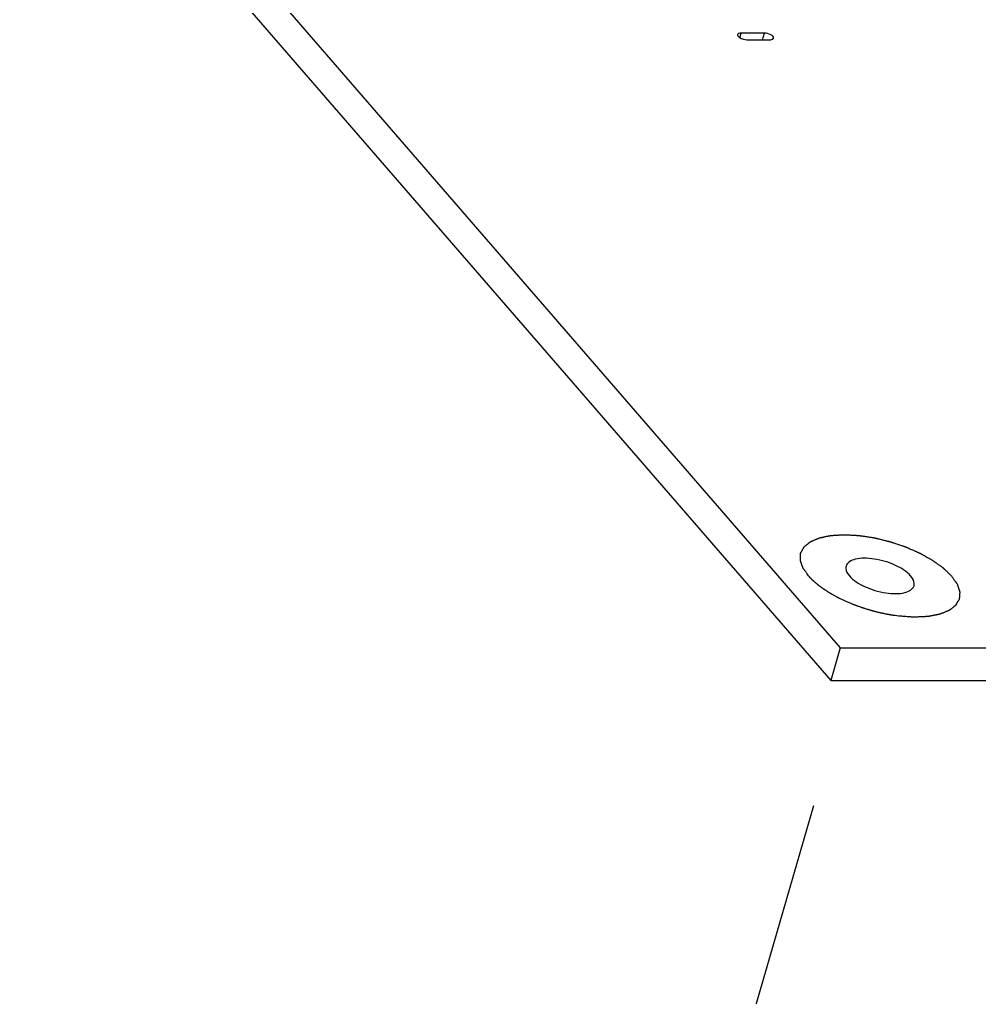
# Model space of a CAD drawing. Header units: millimetres. Extents: x -1 to 407, y -1 to 283.
# Drawn here: x 181.11 to 191.29, y 177.99 to 188.36 of the extents above; entities that cross this region are included whole.
import ezdxf

# ---------------------------------------------------------------- set-up
doc = ezdxf.new("R2010")
doc.units = ezdxf.units.MM
doc.header["$LTSCALE"] = 23.1
doc.linetypes.add('DASHED', pattern=[0.2, 0.1, -0.1])
doc.layers.get('0').update_dxf_attribs({"linetype": 'CONTINUOUS'})
doc.layers.add('001-PCB', color=7, linetype='CONTINUOUS')

msp = doc.modelspace()

# ---------------------------------------------------------------- linework, layer by layer
at = {"color": 4, "linetype": 'DASHED'}
msp.add_line((181.204, 151.173), (189.915, 181.35), dxfattribs=at)
at = {"layer": '001-PCB', "color": 7, "linetype": 'Continuous'}
for p, q in [((174.723, 199.121), (189.813, 181.696)), ((177.497, 195.456), (189.713, 181.35)), ((188.749, 188.166), (188.763, 188.214)), ((189.01, 188.214), (188.763, 188.214)), ((188.99, 188.144), (189.01, 188.214)), ((188.824, 188.144), (189.071, 188.144)), ((189.813, 181.696), (189.713, 181.35)), ((189.813, 181.696), (226.619, 181.696)), ((189.713, 181.35), (226.519, 181.35))]:
    msp.add_line(p, q, dxfattribs=at)
for points, knots in [([(188.726, 188.198), (188.723, 188.188), (188.748, 188.161), (188.772, 188.153), (188.789, 188.148)], [0, 0, 0, 0, 0.371433, 1, 1, 1, 1]), ([(188.763, 188.214), (188.759, 188.214), (188.745, 188.213), (188.729, 188.207), (188.726, 188.198)], [0, 0, 0, 0, 0.335721, 1, 1, 1, 1]), ([(189.108, 188.159), (189.112, 188.174), (189.068, 188.206), (189.034, 188.214), (189.01, 188.214)], [0, 0, 0, 0, 0.38858, 1, 1, 1, 1]), ([(189.071, 188.144), (189.075, 188.144), (189.088, 188.144), (189.105, 188.15), (189.108, 188.159)], [0, 0, 0, 0, 0.335721, 1, 1, 1, 1]), ([(190.56, 182.459), (190.517, 182.508), (190.39, 182.584), (190.217, 182.637), (190.07, 182.649), (189.966, 182.641), (189.886, 182.602), (189.875, 182.563)], [0, 0, 0, 0, 0.259281, 0.570929, 0.715976, 0.838698, 1, 1, 1, 1]), ([(189.875, 182.563), (189.873, 182.555), (189.869, 182.517), (189.891, 182.481), (189.911, 182.459)], [0, 0, 0, 0, 0.213794, 1, 1, 1, 1]), ([(189.911, 182.459), (189.953, 182.409), (190.081, 182.333), (190.254, 182.28), (190.401, 182.269), (190.505, 182.276), (190.584, 182.315), (190.596, 182.354)], [0, 0, 0, 0, 0.259281, 0.570929, 0.715976, 0.838698, 1, 1, 1, 1]), ([(190.596, 182.354), (190.598, 182.362), (190.602, 182.4), (190.58, 182.436), (190.56, 182.459)], [0, 0, 0, 0, 0.213794, 1, 1, 1, 1])]:
    msp.add_open_spline(points, degree=3, knots=knots, dxfattribs=at)
msp.add_open_spline([(188.789, 188.148), (188.801, 188.145), (188.812, 188.144), (188.824, 188.144)], degree=3, dxfattribs=at)
at = {"layer": '001-PCB', "color": 4, "linetype": 'Continuous'}
for points, knots in [([(189.478, 182.459), (189.473, 182.466), (189.465, 182.476), (189.455, 182.49), (189.448, 182.501), (189.442, 182.51), (189.437, 182.517), (189.433, 182.522), (189.43, 182.528), (189.426, 182.532), (189.424, 182.536), (189.422, 182.538), (189.421, 182.54), (189.42, 182.541), (189.42, 182.542), (189.419, 182.543), (189.419, 182.543), (189.418, 182.544), (189.418, 182.544), (189.418, 182.544), (189.418, 182.545), (189.418, 182.546), (189.417, 182.547), (189.417, 182.549), (189.416, 182.551), (189.415, 182.555), (189.413, 182.559), (189.411, 182.564), (189.41, 182.569), (189.407, 182.576), (189.404, 182.584), (189.402, 182.593), (189.399, 182.6), (189.397, 182.605), (189.396, 182.61), (189.394, 182.614), (189.393, 182.618), (189.392, 182.62), (189.392, 182.621), (189.391, 182.623), (189.391, 182.624), (189.391, 182.625), (189.391, 182.625), (189.39, 182.625), (189.39, 182.626), (189.39, 182.626), (189.39, 182.627), (189.391, 182.628), (189.391, 182.629), (189.391, 182.63), (189.391, 182.632), (189.391, 182.635), (189.391, 182.639), (189.391, 182.644), (189.392, 182.649), (189.392, 182.655), (189.392, 182.663), (189.393, 182.671), (189.393, 182.677), (189.394, 182.682), (189.394, 182.687), (189.394, 182.69), (189.394, 182.694), (189.394, 182.696), (189.394, 182.697), (189.394, 182.698), (189.394, 182.699), (189.395, 182.7), (189.395, 182.7), (189.395, 182.701), (189.395, 182.701), (189.395, 182.701), (189.395, 182.702), (189.396, 182.703), (189.396, 182.704), (189.397, 182.705), (189.398, 182.707), (189.4, 182.71), (189.402, 182.713), (189.404, 182.717), (189.406, 182.722), (189.409, 182.727), (189.413, 182.734), (189.417, 182.741), (189.42, 182.747), (189.422, 182.751), (189.425, 182.755), (189.427, 182.759), (189.428, 182.762), (189.429, 182.763), (189.43, 182.765), (189.43, 182.766), (189.431, 182.767), (189.431, 182.767), (189.432, 182.768), (189.432, 182.768), (189.432, 182.768), (189.432, 182.768), (189.433, 182.769), (189.434, 182.77), (189.435, 182.77), (189.436, 182.772), (189.438, 182.773), (189.441, 182.775), (189.444, 182.778), (189.448, 182.781), (189.453, 182.785), (189.458, 182.789), (189.465, 182.795), (189.472, 182.801), (189.478, 182.805), (189.482, 182.809), (189.486, 182.812), (189.49, 182.815), (189.493, 182.817), (189.494, 182.818), (189.496, 182.82), (189.497, 182.82), (189.498, 182.821), (189.498, 182.822), (189.499, 182.822), (189.499, 182.822), (189.499, 182.822), (189.5, 182.822), (189.501, 182.823), (189.502, 182.823), (189.503, 182.824), (189.505, 182.825), (189.508, 182.826), (189.512, 182.828), (189.517, 182.83), (189.523, 182.832), (189.529, 182.835), (189.537, 182.838), (189.547, 182.842), (189.557, 182.846), (189.565, 182.85), (189.571, 182.852), (189.577, 182.855), (189.581, 182.857), (189.585, 182.859), (189.588, 182.86), (189.59, 182.861), (189.591, 182.861), (189.593, 182.862), (189.594, 182.862), (189.594, 182.862), (189.594, 182.862), (189.595, 182.863), (189.595, 182.863), (189.597, 182.863), (189.598, 182.863), (189.6, 182.864), (189.603, 182.864), (189.606, 182.865), (189.611, 182.866), (189.617, 182.867), (189.624, 182.869), (189.632, 182.87), (189.642, 182.872), (189.654, 182.875), (189.667, 182.878), (189.677, 182.88), (189.684, 182.881), (189.692, 182.883), (189.698, 182.884), (189.703, 182.885), (189.706, 182.886), (189.709, 182.886), (189.71, 182.887), (189.712, 182.887), (189.713, 182.887), (189.714, 182.887), (189.714, 182.887), (189.715, 182.887), (189.715, 182.887), (189.717, 182.888), (189.719, 182.888), (189.721, 182.888), (189.724, 182.888), (189.728, 182.888), (189.733, 182.889), (189.741, 182.889), (189.75, 182.89), (189.759, 182.89), (189.771, 182.891), (189.785, 182.892), (189.8, 182.893), (189.812, 182.893), (189.821, 182.894), (189.83, 182.894), (189.837, 182.895), (189.843, 182.895), (189.847, 182.895), (189.85, 182.896), (189.852, 182.896), (189.854, 182.896), (189.855, 182.896), (189.856, 182.896), (189.856, 182.896), (189.857, 182.896), (189.858, 182.896), (189.859, 182.896), (189.861, 182.896), (189.864, 182.896), (189.867, 182.895), (189.871, 182.895), (189.877, 182.895), (189.885, 182.894), (189.895, 182.894), (189.905, 182.893), (189.918, 182.893), (189.934, 182.892), (189.95, 182.891), (189.963, 182.89), (189.972, 182.89), (189.982, 182.889), (189.99, 182.889), (189.996, 182.888), (190.001, 182.888), (190.005, 182.888), (190.008, 182.888), (190.01, 182.888), (190.011, 182.888), (190.012, 182.888), (190.014, 182.887), (190.017, 182.887), (190.021, 182.886), (190.026, 182.885), (190.033, 182.884), (190.041, 182.883), (190.052, 182.882), (190.062, 182.88), (190.075, 182.878), (190.092, 182.875), (190.113, 182.872), (190.13, 182.87), (190.143, 182.868), (190.152, 182.866), (190.159, 182.865), (190.164, 182.865), (190.168, 182.864), (190.171, 182.863), (190.173, 182.863), (190.174, 182.863), (190.175, 182.863), (190.177, 182.862), (190.18, 182.862), (190.184, 182.861), (190.189, 182.859), (190.196, 182.858), (190.205, 182.856), (190.219, 182.852), (190.236, 182.848), (190.257, 182.843), (190.277, 182.838), (190.294, 182.834), (190.308, 182.83), (190.317, 182.828), (190.324, 182.827), (190.329, 182.825), (190.333, 182.824), (190.336, 182.824), (190.338, 182.823), (190.339, 182.823), (190.34, 182.823), (190.342, 182.822), (190.345, 182.821), (190.349, 182.82), (190.355, 182.818), (190.361, 182.815), (190.37, 182.813), (190.384, 182.808), (190.401, 182.802), (190.421, 182.795), (190.442, 182.789), (190.459, 182.783), (190.473, 182.778), (190.481, 182.775), (190.488, 182.773), (190.493, 182.771), (190.497, 182.77), (190.5, 182.769), (190.502, 182.768), (190.503, 182.768), (190.504, 182.767), (190.506, 182.767), (190.509, 182.765), (190.513, 182.764), (190.517, 182.762), (190.524, 182.759), (190.532, 182.756), (190.544, 182.75), (190.56, 182.743), (190.579, 182.735), (190.595, 182.728), (190.607, 182.723), (190.617, 182.718), (190.626, 182.714), (190.634, 182.711), (190.64, 182.708), (190.645, 182.706), (190.649, 182.704), (190.652, 182.703), (190.653, 182.702), (190.654, 182.702), (190.655, 182.701), (190.657, 182.701), (190.659, 182.699), (190.663, 182.697), (190.667, 182.695), (190.673, 182.692), (190.68, 182.688), (190.688, 182.683), (190.697, 182.678), (190.708, 182.672), (190.722, 182.664), (190.736, 182.656), (190.747, 182.65), (190.756, 182.645), (190.764, 182.641), (190.771, 182.637), (190.777, 182.634), (190.78, 182.632), (190.783, 182.63), (190.785, 182.629), (190.787, 182.628), (190.788, 182.627), (190.789, 182.627), (190.789, 182.627), (190.79, 182.626), (190.79, 182.626), (190.791, 182.625), (190.793, 182.624), (190.795, 182.623), (190.797, 182.621), (190.8, 182.619), (190.805, 182.616), (190.811, 182.611), (190.818, 182.606), (190.825, 182.601), (190.834, 182.594), (190.846, 182.586), (190.858, 182.577), (190.868, 182.571), (190.875, 182.565), (190.882, 182.56), (190.888, 182.556), (190.893, 182.553), (190.896, 182.551), (190.898, 182.549), (190.9, 182.548), (190.901, 182.547), (190.902, 182.546), (190.903, 182.545), (190.903, 182.545), (190.904, 182.545), (190.904, 182.544), (190.905, 182.543), (190.906, 182.542), (190.908, 182.541), (190.909, 182.539), (190.912, 182.537), (190.915, 182.533), (190.92, 182.529), (190.926, 182.523), (190.931, 182.518), (190.939, 182.511), (190.948, 182.502), (190.959, 182.491), (190.974, 182.477), (190.986, 182.466), (190.993, 182.459)], [0, 0, 0, 0, 0.015625, 0.023438, 0.03125, 0.039062, 0.042969, 0.046875, 0.050781, 0.054688, 0.056641, 0.058594, 0.05957, 0.060547, 0.061523, 0.062012, 0.062256, 0.0625, 0.062744, 0.062988, 0.063477, 0.064453, 0.06543, 0.066406, 0.068359, 0.070312, 0.074219, 0.078125, 0.082031, 0.085938, 0.09375, 0.101562, 0.105469, 0.109375, 0.113281, 0.117188, 0.119141, 0.121094, 0.12207, 0.123047, 0.124023, 0.124512, 0.124756, 0.125, 0.125244, 0.125488, 0.125977, 0.126953, 0.12793, 0.128906, 0.130859, 0.132812, 0.136719, 0.140625, 0.144531, 0.148438, 0.15625, 0.164062, 0.167969, 0.171875, 0.175781, 0.179688, 0.181641, 0.183594, 0.18457, 0.185547, 0.186523, 0.187012, 0.187256, 0.1875, 0.187744, 0.187988, 0.188477, 0.189453, 0.19043, 0.191406, 0.193359, 0.195312, 0.199219, 0.203125, 0.207031, 0.210938, 0.21875, 0.226562, 0.230469, 0.234375, 0.238281, 0.242188, 0.244141, 0.246094, 0.24707, 0.248047, 0.249023, 0.249512, 0.249756, 0.25, 0.250244, 0.250488, 0.250977, 0.251953, 0.25293, 0.253906, 0.255859, 0.257812, 0.261719, 0.265625, 0.269531, 0.273438, 0.28125, 0.289062, 0.292969, 0.296875, 0.300781, 0.304688, 0.306641, 0.308594, 0.30957, 0.310547, 0.311523, 0.312012, 0.312256, 0.3125, 0.312744, 0.312988, 0.313477, 0.314453, 0.31543, 0.316406, 0.318359, 0.320312, 0.324219, 0.328125, 0.332031, 0.335938, 0.34375, 0.351562, 0.355469, 0.359375, 0.363281, 0.367188, 0.369141, 0.371094, 0.37207, 0.373047, 0.374023, 0.374512, 0.374756, 0.375, 0.375244, 0.375488, 0.375977, 0.376953, 0.37793, 0.378906, 0.380859, 0.382812, 0.386719, 0.390625, 0.394531, 0.398438, 0.40625, 0.414062, 0.417969, 0.421875, 0.425781, 0.429688, 0.431641, 0.433594, 0.43457, 0.435547, 0.436523, 0.437012, 0.437256, 0.4375, 0.437744, 0.437988, 0.438477, 0.439453, 0.44043, 0.441406, 0.443359, 0.445312, 0.449219, 0.453125, 0.457031, 0.460938, 0.46875, 0.476562, 0.480469, 0.484375, 0.488281, 0.492188, 0.494141, 0.496094, 0.49707, 0.498047, 0.499023, 0.499512, 0.499756, 0.5, 0.500244, 0.500488, 0.500977, 0.501953, 0.50293, 0.503906, 0.505859, 0.507812, 0.511719, 0.515625, 0.519531, 0.523438, 0.53125, 0.539062, 0.542969, 0.546875, 0.550781, 0.554688, 0.556641, 0.558594, 0.560547, 0.561523, 0.562012, 0.5625, 0.562988, 0.563477, 0.564453, 0.566406, 0.568359, 0.570312, 0.574219, 0.578125, 0.582031, 0.585938, 0.59375, 0.601562, 0.609375, 0.613281, 0.617188, 0.619141, 0.621094, 0.623047, 0.624023, 0.624512, 0.625, 0.625488, 0.625977, 0.626953, 0.628906, 0.630859, 0.632812, 0.636719, 0.640625, 0.648438, 0.65625, 0.664062, 0.671875, 0.675781, 0.679688, 0.681641, 0.683594, 0.685547, 0.686523, 0.687012, 0.6875, 0.687988, 0.688477, 0.689453, 0.691406, 0.693359, 0.695312, 0.699219, 0.703125, 0.710938, 0.71875, 0.726562, 0.734375, 0.738281, 0.742188, 0.744141, 0.746094, 0.748047, 0.749023, 0.749512, 0.75, 0.750488, 0.750977, 0.751953, 0.753906, 0.755859, 0.757812, 0.761719, 0.765625, 0.773438, 0.78125, 0.789062, 0.792969, 0.796875, 0.800781, 0.804688, 0.806641, 0.808594, 0.810547, 0.811523, 0.812012, 0.8125, 0.812988, 0.813477, 0.814453, 0.816406, 0.818359, 0.820312, 0.824219, 0.828125, 0.832031, 0.835938, 0.84375, 0.851562, 0.855469, 0.859375, 0.863281, 0.867188, 0.869141, 0.871094, 0.87207, 0.873047, 0.874023, 0.874512, 0.874756, 0.875, 0.875244, 0.875488, 0.875977, 0.876953, 0.87793, 0.878906, 0.880859, 0.882812, 0.886719, 0.890625, 0.894531, 0.898438, 0.90625, 0.914062, 0.917969, 0.921875, 0.925781, 0.929688, 0.931641, 0.933594, 0.93457, 0.935547, 0.936523, 0.937012, 0.937256, 0.9375, 0.937744, 0.937988, 0.938477, 0.939453, 0.94043, 0.941406, 0.943359, 0.945312, 0.949219, 0.953125, 0.957031, 0.960938, 0.96875, 0.976562, 0.984375, 1, 1, 1, 1]), ([(189.877, 182.187), (189.867, 182.192), (189.852, 182.199), (189.831, 182.209), (189.819, 182.215), (189.809, 182.219), (189.802, 182.222), (189.798, 182.224), (189.795, 182.226), (189.793, 182.227), (189.79, 182.229), (189.785, 182.231), (189.779, 182.235), (189.769, 182.24), (189.757, 182.247), (189.745, 182.253), (189.735, 182.259), (189.729, 182.262), (189.724, 182.265), (189.721, 182.266), (189.719, 182.268), (189.718, 182.268), (189.717, 182.269), (189.715, 182.27), (189.712, 182.272), (189.707, 182.275), (189.7, 182.279), (189.693, 182.284), (189.685, 182.289), (189.676, 182.295), (189.667, 182.301), (189.661, 182.304), (189.657, 182.307), (189.653, 182.309), (189.65, 182.311), (189.648, 182.312), (189.647, 182.313), (189.646, 182.313), (189.646, 182.314), (189.645, 182.315), (189.643, 182.316), (189.64, 182.318), (189.637, 182.32), (189.633, 182.323), (189.628, 182.326), (189.622, 182.331), (189.616, 182.335), (189.61, 182.34), (189.604, 182.344), (189.598, 182.348), (189.593, 182.352), (189.589, 182.355), (189.587, 182.357), (189.585, 182.358), (189.584, 182.359), (189.583, 182.36), (189.582, 182.361), (189.58, 182.362), (189.578, 182.364), (189.574, 182.367), (189.57, 182.371), (189.563, 182.377), (189.554, 182.384), (189.545, 182.392), (189.538, 182.398), (189.534, 182.401), (189.531, 182.405), (189.528, 182.406), (189.527, 182.408), (189.526, 182.408), (189.525, 182.409), (189.524, 182.41), (189.522, 182.413), (189.519, 182.416), (189.514, 182.421), (189.509, 182.426), (189.503, 182.432), (189.493, 182.443), (189.484, 182.452), (189.478, 182.459)], [0, 0, 0, 0, 0.0625, 0.09375, 0.125, 0.140625, 0.15625, 0.164062, 0.167969, 0.171875, 0.179688, 0.1875, 0.203125, 0.21875, 0.25, 0.28125, 0.296875, 0.3125, 0.320312, 0.328125, 0.332031, 0.333984, 0.335938, 0.339844, 0.34375, 0.359375, 0.375, 0.390625, 0.40625, 0.4375, 0.453125, 0.46875, 0.476562, 0.484375, 0.492188, 0.496094, 0.498047, 0.5, 0.501953, 0.503906, 0.507812, 0.515625, 0.523438, 0.53125, 0.546875, 0.5625, 0.578125, 0.59375, 0.609375, 0.625, 0.640625, 0.648438, 0.65625, 0.660156, 0.664062, 0.666016, 0.667969, 0.671875, 0.679688, 0.6875, 0.703125, 0.71875, 0.75, 0.78125, 0.796875, 0.8125, 0.820312, 0.828125, 0.832031, 0.833984, 0.835938, 0.839844, 0.84375, 0.859375, 0.875, 0.890625, 0.90625, 0.9375, 1, 1, 1, 1]), ([(190.993, 182.459), (190.999, 182.45), (191.007, 182.438), (191.018, 182.422), (191.025, 182.412), (191.031, 182.404), (191.035, 182.398), (191.04, 182.392), (191.043, 182.387), (191.046, 182.383), (191.048, 182.38), (191.05, 182.377), (191.051, 182.375), (191.052, 182.374), (191.053, 182.373), (191.053, 182.372), (191.053, 182.372), (191.053, 182.371), (191.054, 182.37), (191.054, 182.369), (191.055, 182.367), (191.056, 182.365), (191.057, 182.361), (191.059, 182.356), (191.06, 182.35), (191.062, 182.344), (191.065, 182.336), (191.068, 182.329), (191.07, 182.321), (191.072, 182.315), (191.074, 182.309), (191.076, 182.304), (191.077, 182.3), (191.078, 182.297), (191.079, 182.295), (191.08, 182.292), (191.08, 182.29), (191.081, 182.29), (191.081, 182.289), (191.081, 182.289), (191.081, 182.288), (191.081, 182.287), (191.081, 182.286), (191.08, 182.285), (191.08, 182.283), (191.08, 182.28), (191.08, 182.275), (191.079, 182.268), (191.079, 182.259), (191.078, 182.25), (191.077, 182.243), (191.077, 182.238), (191.077, 182.232), (191.076, 182.227), (191.076, 182.222), (191.076, 182.219), (191.075, 182.218), (191.075, 182.216), (191.075, 182.215), (191.075, 182.214), (191.075, 182.213), (191.075, 182.213), (191.075, 182.213), (191.075, 182.212), (191.075, 182.212), (191.075, 182.212), (191.074, 182.211), (191.073, 182.21), (191.073, 182.208), (191.071, 182.206), (191.07, 182.204), (191.068, 182.201), (191.066, 182.197), (191.063, 182.192), (191.059, 182.186), (191.055, 182.178), (191.05, 182.17), (191.046, 182.163), (191.043, 182.159), (191.041, 182.155), (191.039, 182.152), (191.038, 182.149), (191.037, 182.147), (191.036, 182.146), (191.036, 182.146), (191.036, 182.145), (191.035, 182.145), (191.035, 182.145), (191.035, 182.144), (191.034, 182.144), (191.033, 182.143), (191.032, 182.143), (191.031, 182.142), (191.029, 182.14), (191.027, 182.139), (191.025, 182.137), (191.022, 182.135), (191.017, 182.131), (191.01, 182.125), (191, 182.118), (190.99, 182.11), (190.982, 182.104), (190.976, 182.099), (190.972, 182.097), (190.97, 182.095), (190.969, 182.094), (190.967, 182.093), (190.966, 182.092), (190.966, 182.092), (190.965, 182.091), (190.965, 182.091), (190.964, 182.091), (190.964, 182.091), (190.963, 182.09), (190.963, 182.09), (190.961, 182.089), (190.958, 182.088), (190.955, 182.087), (190.95, 182.085), (190.944, 182.083), (190.937, 182.08), (190.928, 182.076), (190.916, 182.072), (190.904, 182.067), (190.895, 182.063), (190.888, 182.06), (190.882, 182.058), (190.878, 182.056), (190.874, 182.055), (190.871, 182.054), (190.869, 182.053), (190.867, 182.052), (190.866, 182.052), (190.865, 182.052), (190.865, 182.051), (190.864, 182.051), (190.864, 182.051), (190.863, 182.051), (190.861, 182.051), (190.859, 182.05), (190.856, 182.05), (190.853, 182.049), (190.848, 182.048), (190.841, 182.047), (190.832, 182.045), (190.823, 182.043), (190.814, 182.042), (190.802, 182.04), (190.787, 182.037), (190.772, 182.034), (190.761, 182.032), (190.753, 182.03), (190.748, 182.029), (190.745, 182.029), (190.743, 182.028), (190.741, 182.028), (190.739, 182.028), (190.738, 182.028), (190.738, 182.027), (190.737, 182.027), (190.735, 182.027), (190.732, 182.027), (190.728, 182.027), (190.723, 182.027), (190.718, 182.027), (190.711, 182.026), (190.703, 182.026), (190.692, 182.025), (190.682, 182.025), (190.669, 182.024), (190.652, 182.024), (190.635, 182.023), (190.621, 182.022), (190.613, 182.022), (190.606, 182.022), (190.602, 182.022), (190.598, 182.021), (190.596, 182.021), (190.595, 182.021), (190.593, 182.021), (190.592, 182.021), (190.59, 182.021), (190.588, 182.022), (190.584, 182.022), (190.579, 182.022), (190.573, 182.023), (190.566, 182.023), (190.556, 182.024), (190.545, 182.025), (190.534, 182.025), (190.518, 182.026), (190.499, 182.028), (190.469, 182.03), (190.446, 182.032), (190.431, 182.033)], [0, 0, 0, 0, 0.03125, 0.046875, 0.0625, 0.070312, 0.078125, 0.085938, 0.09375, 0.097656, 0.101562, 0.105469, 0.107422, 0.109375, 0.110352, 0.111328, 0.111816, 0.112305, 0.113281, 0.115234, 0.117188, 0.121094, 0.125, 0.132812, 0.140625, 0.148438, 0.15625, 0.171875, 0.179688, 0.1875, 0.195312, 0.203125, 0.207031, 0.210938, 0.214844, 0.21875, 0.220703, 0.22168, 0.222168, 0.222656, 0.223633, 0.224609, 0.226562, 0.228516, 0.230469, 0.234375, 0.242188, 0.25, 0.265625, 0.28125, 0.289062, 0.296875, 0.304688, 0.3125, 0.320312, 0.324219, 0.326172, 0.328125, 0.330078, 0.332031, 0.33252, 0.333008, 0.333252, 0.333496, 0.333984, 0.334961, 0.335938, 0.337891, 0.339844, 0.34375, 0.347656, 0.351562, 0.359375, 0.367188, 0.375, 0.390625, 0.40625, 0.414062, 0.421875, 0.429688, 0.433594, 0.4375, 0.441406, 0.442383, 0.443359, 0.443848, 0.444336, 0.444824, 0.445312, 0.446289, 0.447266, 0.449219, 0.451172, 0.453125, 0.457031, 0.460938, 0.464844, 0.46875, 0.484375, 0.5, 0.515625, 0.53125, 0.539062, 0.542969, 0.546875, 0.548828, 0.550781, 0.552734, 0.553711, 0.554688, 0.555176, 0.555664, 0.556152, 0.556641, 0.557617, 0.558594, 0.5625, 0.566406, 0.570312, 0.578125, 0.585938, 0.59375, 0.609375, 0.625, 0.632812, 0.640625, 0.648438, 0.652344, 0.65625, 0.660156, 0.662109, 0.664062, 0.665039, 0.666016, 0.666504, 0.666992, 0.66748, 0.667969, 0.669922, 0.671875, 0.673828, 0.675781, 0.679688, 0.6875, 0.695312, 0.703125, 0.710938, 0.71875, 0.734375, 0.75, 0.757812, 0.765625, 0.769531, 0.771484, 0.773438, 0.775391, 0.776367, 0.777344, 0.777832, 0.77832, 0.779297, 0.78125, 0.785156, 0.789062, 0.792969, 0.796875, 0.804688, 0.8125, 0.820312, 0.828125, 0.84375, 0.859375, 0.867188, 0.875, 0.878906, 0.882812, 0.884766, 0.886719, 0.887695, 0.888672, 0.889648, 0.890625, 0.892578, 0.894531, 0.898438, 0.902344, 0.90625, 0.914062, 0.921875, 0.929688, 0.9375, 0.953125, 0.96875, 1, 1, 1, 1]), ([(190.431, 182.033), (190.42, 182.034), (190.403, 182.037), (190.383, 182.04), (190.372, 182.041), (190.364, 182.043), (190.355, 182.044), (190.349, 182.045), (190.345, 182.045), (190.343, 182.046), (190.341, 182.046), (190.34, 182.046), (190.337, 182.047), (190.334, 182.047), (190.328, 182.049), (190.32, 182.05), (190.309, 182.052), (190.294, 182.055), (190.279, 182.058), (190.267, 182.061), (190.26, 182.062), (190.254, 182.063), (190.25, 182.064), (190.247, 182.064), (190.244, 182.065), (190.239, 182.067), (190.232, 182.068), (190.22, 182.071), (190.205, 182.075), (190.191, 182.079), (190.179, 182.082), (190.17, 182.084), (190.163, 182.086), (190.157, 182.087), (190.154, 182.088), (190.152, 182.088), (190.15, 182.089), (190.147, 182.09), (190.142, 182.091), (190.135, 182.094), (190.126, 182.096), (190.114, 182.1), (190.1, 182.104), (190.085, 182.109), (190.073, 182.112), (190.066, 182.114), (190.061, 182.116), (190.058, 182.117), (190.055, 182.118), (190.052, 182.119), (190.046, 182.121), (190.039, 182.124), (190.027, 182.128), (190.013, 182.133), (189.999, 182.138), (189.987, 182.142), (189.98, 182.145), (189.975, 182.147), (189.971, 182.148), (189.968, 182.149), (189.965, 182.15), (189.96, 182.152), (189.953, 182.155), (189.942, 182.16), (189.928, 182.166), (189.905, 182.175), (189.888, 182.182), (189.877, 182.187)], [0, 0, 0, 0, 0.0625, 0.09375, 0.109375, 0.125, 0.140625, 0.15625, 0.160156, 0.164062, 0.166016, 0.167969, 0.171875, 0.179688, 0.1875, 0.203125, 0.21875, 0.25, 0.28125, 0.296875, 0.3125, 0.320312, 0.328125, 0.332031, 0.335938, 0.34375, 0.359375, 0.375, 0.40625, 0.4375, 0.453125, 0.46875, 0.484375, 0.492188, 0.496094, 0.5, 0.503906, 0.507812, 0.515625, 0.53125, 0.546875, 0.5625, 0.59375, 0.625, 0.640625, 0.65625, 0.664062, 0.667969, 0.671875, 0.679688, 0.6875, 0.703125, 0.71875, 0.75, 0.78125, 0.796875, 0.8125, 0.820312, 0.828125, 0.832031, 0.835938, 0.84375, 0.859375, 0.875, 0.90625, 0.9375, 1, 1, 1, 1])]:
    msp.add_open_spline(points, degree=3, knots=knots, dxfattribs=at)

doc.saveas('drawing.dxf')
